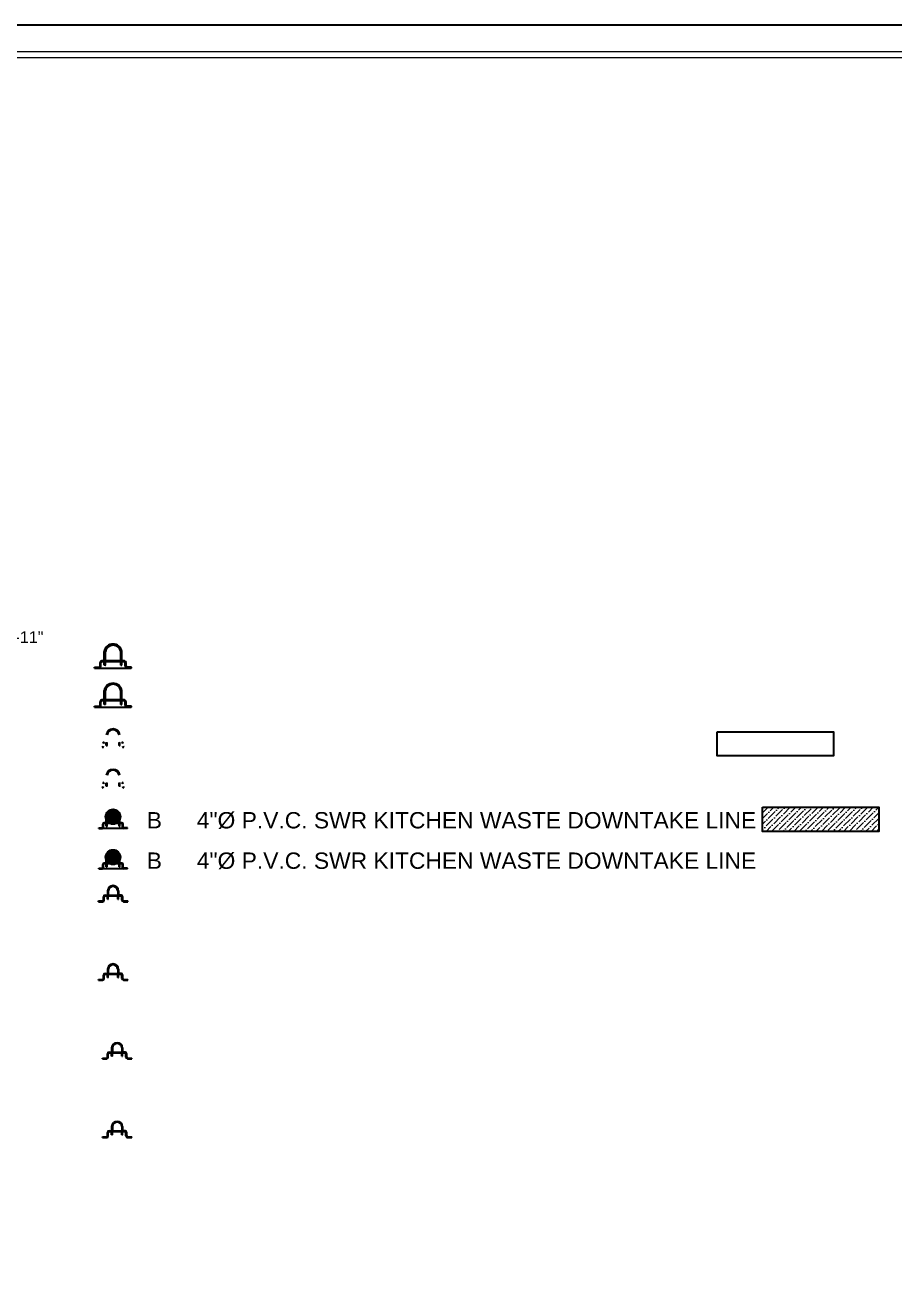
# Model space of a CAD drawing. Header units: inches. Extents: x 1807 to 67852, y 1160 to 20242.
# Drawn here: x 17857 to 18457, y 6931 to 7787 of the extents above; entities that cross this region are included whole.
import ezdxf

# ---------------------------------------------------------------- set-up
doc = ezdxf.new("R2010")
doc.units = ezdxf.units.IN
doc.header["$MEASUREMENT"] = 0
doc.header["$PDMODE"] = 35
doc.layers.get('0').update_dxf_attribs({"lineweight": 20})
for name, color, linetype, lineweight in [('06DIM', 194, 'Continuous', 15), ('4 upvc pip', 5, 'Continuous', 30), ('4 upvc pip hatch', 6, 'Continuous', 5), ('4. UPCV', 6, 'Continuous', 30), ('A-HATCH', 252, 'Continuous', 13), ('COLD WATER', 4, 'Continuous', 30), ('RAIN WATER', 32, 'Continuous', 30)]:
    doc.layers.add(name, color=color, linetype=linetype, lineweight=lineweight)
doc.styles.add('Krupalu', font='arial.ttf', dxfattribs={"height": 8})
doc.dimstyles.new('Krupalu', dxfattribs={"dimtxt": 4, "dimasz": 4, "dimexe": 0, "dimexo": 0, "dimgap": 0.09, "dimtad": 0, "dimtoh": 1, "dimdec": 0, "dimzin": 3, "dimdsep": 46, "dimlunit": 4, "dimtxsty": 'Krupalu', "dimblk": 'DOTSMALL', "dimcen": 0, "dimse1": 1, "dimse2": 1, "dimclrd": 256, "dimclre": 256, "dimclrt": 7, "dimadec": 0, "dimazin": 0, "dimtfac": 1, "dimtdec": 0, "dimtofl": 0, "dimtmove": 1, "dimatfit": 0, "dimldrblk": 'OPEN90', "dimfxl": 1, "dimtolj": 1, "dimtzin": 0, "dimlwd": -1, "dimarcsym": 0})
pattern_1 = [(45, (17613.72176, 4368.34818), (-0.20375861, 0.20375861), []), (45, (17613.92552, 4368.34818), (-0.20375861, 0.20375861), [0.144079095, -0.072039548])]
pattern_2 = [(135, (18227.07283, 4368.34818), (0.20375861, 0.20375861), []), (135, (18226.86907, 4368.34818), (0.20375861, 0.20375861), [0.144079095, -0.072039548])]
pattern_3 = [(135, (18227.07283, 4313.99285), (0.20375861, 0.20375861), []), (135, (18226.86907, 4313.99285), (0.20375861, 0.20375861), [0.144079095, -0.072039548])]
pattern_4 = [(45, (17613.72176, 4313.99285), (-0.20375861, 0.20375861), []), (45, (17613.92552, 4313.99285), (-0.20375861, 0.20375861), [0.144079095, -0.072039548])]
pattern_5 = [(45, (17610.90459, 4476.84906), (-0.20375861, 0.20375861), []), (45, (17611.10834, 4476.84906), (-0.20375861, 0.20375861), [0.144079095, -0.072039548])]
pattern_6 = [(135, (18224.25565, 4476.84906), (0.20375861, 0.20375861), []), (135, (18224.0519, 4476.84906), (0.20375861, 0.20375861), [0.144079095, -0.072039548])]
pattern_7 = [(135, (18224.25565, 4422.7035), (0.20375861, 0.20375861), []), (135, (18224.0519, 4422.7035), (0.20375861, 0.20375861), [0.144079095, -0.072039548])]
pattern_8 = [(45, (17610.90459, 4422.7035), (-0.20375861, 0.20375861), []), (45, (17611.10834, 4422.7035), (-0.20375861, 0.20375861), [0.144079095, -0.072039548])]

# ---------------------------------------------------------------- blocks, each defined once
blk = doc.blocks.new('_DotSmall')
at = {"color": 0, "linetype": 'ByBlock', "const_width": 0.5}
blk.add_lwpolyline([(-0.0625, 0, 1), (0.0625, 0, 1)], format="xyb", close=True, dxfattribs=at)
blk = doc.blocks.new('*D57')
at = {"layer": '06DIM'}
for p, q in [((17837.52, 7376.06), (17837.52, 7380.06)), ((17837.52, 7376.06), (17837.52, 7352.85)), ((17841.67, 7364.45), (17837.52, 7364.45)), ((17841.85, 7364.45), (17841.67, 7364.45)), ((17837.52, 7352.85), (17837.52, 7348.85))]:
    blk.add_line(p, q, dxfattribs=at)
at = {"layer": 'Defpoints', "color": 0}
for p in [(17791.92, 7376.06), (17791.03, 7352.85), (17837.52, 7352.85)]:
    blk.add_point(p, dxfattribs=at)
at = {"layer": '06DIM', "xscale": 4, "yscale": 4, "zscale": 4}
for p, rotation in [((17837.52, 7376.06), 270), ((17837.52, 7352.85), 90)]:
    blk.add_blockref('_DotSmall', p, dxfattribs=dict(at, rotation=rotation))
at = {"layer": '06DIM', "color": 7, "insert": (17855.31, 7364.45), "char_height": 8, "attachment_point": 5, "style": 'Krupalu'}
blk.add_mtext('\\A1;1\'-11"', dxfattribs=at)
blk = doc.blocks.new('_Open90')
at = {"color": 0, "linetype": 'ByBlock', "lineweight": -2}
for p, q in [((0, 0), (-1, 0)), ((-0.5, 0.5), (0, 0)), ((0, 0), (-0.5, -0.5))]:
    blk.add_line(p, q, dxfattribs=at)

msp = doc.modelspace()

# ---------------------------------------------------------------- hatches: boundary and pattern name
at = {"layer": '4 upvc pip'}
h = msp.add_hatch(dxfattribs=at)
h.set_pattern_fill('ANSI33', color=256, scale=0.960527, angle=180, style=0)
h.set_pattern_definition([(45, (17801.33035, 5056.9897), (-0.169798842, 0.169798842), []), (45, (17801.50015, 5056.9897), (-0.169798842, 0.169798842), [0.120065913, -0.060032956])])
h.paths.add_polyline_path([(17913.44, 7291.52), (17912.83, 7291.52), (17912.83, 7289.6), (17913.44, 7289.6)])
h = msp.add_hatch(dxfattribs=at)
h.set_pattern_fill('ANSI33', color=256, scale=0.960527, angle=180, style=0)
h.set_pattern_definition([(135, (18033.82988, 5056.9897), (0.169798842, 0.169798842), []), (135, (18033.66008, 5056.9897), (0.169798842, 0.169798842), [0.120065913, -0.060032956])])
h.paths.add_polyline_path([(17921.72, 7291.52), (17922.33, 7291.52), (17922.33, 7289.6), (17921.72, 7289.6)])
h = msp.add_hatch(dxfattribs=at)
h.set_pattern_fill('ANSI33', color=256, scale=0.960527, angle=180, style=0)
h.set_pattern_definition([(45, (17801.33035, 5029.05054), (-0.169798842, 0.169798842), []), (45, (17801.50015, 5029.05054), (-0.169798842, 0.169798842), [0.120065913, -0.060032956])])
h.paths.add_polyline_path([(17913.44, 7263.58), (17912.83, 7263.58), (17912.83, 7261.66), (17913.44, 7261.66)])
h = msp.add_hatch(dxfattribs=at)
h.set_pattern_fill('ANSI33', color=256, scale=0.960527, angle=180, style=0)
h.set_pattern_definition([(135, (18033.82988, 5029.05054), (0.169798842, 0.169798842), []), (135, (18033.66008, 5029.05054), (0.169798842, 0.169798842), [0.120065913, -0.060032956])])
h.paths.add_polyline_path([(17921.72, 7263.58), (17922.33, 7263.58), (17922.33, 7261.66), (17921.72, 7261.66)])
at = {"layer": '4 upvc pip hatch', "ltscale": 0.7}
h = msp.add_hatch(dxfattribs=at)
h.set_pattern_fill('ANSI31', color=256, scale=2.640081, style=0)
h.set_pattern_definition([(45, (-75550.37703, 12684.08803), (-0.2333523565, 0.2333523565), [])])
h.paths.add_polyline_path([(17913.77, 7240.33, 1), (17921.39, 7240.33, 1)])
h = msp.add_hatch(dxfattribs=at)
h.set_pattern_fill('ANSI31', color=256, scale=2.640081, style=0)
h.set_pattern_definition([(45, (-75550.37703, 12656.16793), (-0.2333523565, 0.2333523565), [])])
h.paths.add_polyline_path([(17913.77, 7212.41, 1), (17921.39, 7212.41, 1)])
at = {"layer": '4. UPCV', "lineweight": 9, "ltscale": 50}
h = msp.add_hatch(dxfattribs=at)
h.set_pattern_fill('ANSI36', color=256, scale=21.6, style=0)
h.set_pattern_definition([(45, (-224976.084, 134489.4702), (1.431891232, 5.25026785), [6.75, -1.35, 0, -1.35])])
h.paths.add_polyline_path([(18366.01, 7246.91), (18446.5, 7246.91), (18446.5, 7230.17), (18366.01, 7230.17)])
at = {"layer": '4. UPCV', "ltscale": 50}
h = msp.add_hatch(dxfattribs=at)
h.set_pattern_fill('ANSI33', color=256, scale=0.960527, angle=180, style=0)
h.set_pattern_definition([(45, (17801.33035, 5001.13044), (-0.169798842, 0.169798842), []), (45, (17801.50015, 5001.13044), (-0.169798842, 0.169798842), [0.120065913, -0.060032956])])
h.paths.add_polyline_path([(17913.44, 7235.66), (17912.83, 7235.66), (17912.83, 7233.74), (17913.44, 7233.74)])
h = msp.add_hatch(dxfattribs=at)
h.set_pattern_fill('ANSI33', color=256, scale=0.960527, angle=180, style=0)
h.set_pattern_definition([(135, (18033.82988, 5001.13044), (0.169798842, 0.169798842), []), (135, (18033.66008, 5001.13044), (0.169798842, 0.169798842), [0.120065913, -0.060032956])])
h.paths.add_polyline_path([(17921.72, 7235.66), (17922.33, 7235.66), (17922.33, 7233.74), (17921.72, 7233.74)])
h = msp.add_hatch(dxfattribs=at)
h.set_pattern_fill('ANSI33', color=256, scale=0.960527, angle=180, style=0)
h.set_pattern_definition([(45, (17801.33035, 4973.21034), (-0.169798842, 0.169798842), []), (45, (17801.50015, 4973.21034), (-0.169798842, 0.169798842), [0.120065913, -0.060032956])])
h.paths.add_polyline_path([(17913.44, 7207.74), (17912.83, 7207.74), (17912.83, 7205.82), (17913.44, 7205.82)])
h = msp.add_hatch(dxfattribs=at)
h.set_pattern_fill('ANSI33', color=256, scale=0.960527, angle=180, style=0)
h.set_pattern_definition([(135, (18033.82988, 4973.21034), (0.169798842, 0.169798842), []), (135, (18033.66008, 4973.21034), (0.169798842, 0.169798842), [0.120065913, -0.060032956])])
h.paths.add_polyline_path([(17921.72, 7207.74), (17922.33, 7207.74), (17922.33, 7205.82), (17921.72, 7205.82)])
at = {"layer": 'COLD WATER'}
h = msp.add_hatch(dxfattribs=at)
h.set_pattern_fill('ANSI33', color=256, scale=1.152633, style=0)
h.set_pattern_definition(pattern_5)
h.paths.add_polyline_path([(17914.31, 7185.66), (17913.77, 7185.66), (17913.77, 7183.36), (17914.31, 7183.36)])
h = msp.add_hatch(dxfattribs=at)
h.set_pattern_fill('ANSI33', color=256, scale=1.152633, style=0)
h.set_pattern_definition(pattern_5)
h.paths.add_polyline_path([(17914.31, 7185.66), (17913.77, 7185.66), (17913.77, 7183.36), (17914.31, 7183.36)])
h = msp.add_hatch(dxfattribs=at)
h.set_pattern_fill('ANSI33', color=256, scale=1.152633, style=0)
h.set_pattern_definition(pattern_6)
h.paths.add_polyline_path([(17920.85, 7185.66), (17921.39, 7185.66), (17921.39, 7183.36), (17920.85, 7183.36)])
h = msp.add_hatch(dxfattribs=at)
h.set_pattern_fill('ANSI33', color=256, scale=1.152633, style=0)
h.set_pattern_definition(pattern_6)
h.paths.add_polyline_path([(17920.85, 7185.66), (17921.39, 7185.66), (17921.39, 7183.36), (17920.85, 7183.36)])
h = msp.add_hatch(dxfattribs=at)
h.set_pattern_fill('ANSI33', color=256, scale=1.152633, style=0)
h.set_pattern_definition(pattern_8)
h.paths.add_polyline_path([(17914.31, 7131.52), (17913.77, 7131.52), (17913.77, 7129.21), (17914.31, 7129.21)])
h = msp.add_hatch(dxfattribs=at)
h.set_pattern_fill('ANSI33', color=256, scale=1.152633, style=0)
h.set_pattern_definition(pattern_8)
h.paths.add_polyline_path([(17914.31, 7131.52), (17913.77, 7131.52), (17913.77, 7129.21), (17914.31, 7129.21)])
h = msp.add_hatch(dxfattribs=at)
h.set_pattern_fill('ANSI33', color=256, scale=1.152633, style=0)
h.set_pattern_definition(pattern_7)
h.paths.add_polyline_path([(17920.85, 7131.52), (17921.39, 7131.52), (17921.39, 7129.21), (17920.85, 7129.21)])
h = msp.add_hatch(dxfattribs=at)
h.set_pattern_fill('ANSI33', color=256, scale=1.152633, style=0)
h.set_pattern_definition(pattern_7)
h.paths.add_polyline_path([(17920.85, 7131.52), (17921.39, 7131.52), (17921.39, 7129.21), (17920.85, 7129.21)])
h = msp.add_hatch(dxfattribs=at)
h.set_pattern_fill('ANSI33', color=256, scale=1.152633, style=0)
h.set_pattern_definition(pattern_1)
h.paths.add_polyline_path([(17917.13, 7077.16), (17916.59, 7077.16), (17916.59, 7074.86), (17917.13, 7074.86)])
h = msp.add_hatch(dxfattribs=at)
h.set_pattern_fill('ANSI33', color=256, scale=1.152633, style=0)
h.set_pattern_definition(pattern_1)
h.paths.add_polyline_path([(17917.13, 7077.16), (17916.59, 7077.16), (17916.59, 7074.86), (17917.13, 7074.86)])
h = msp.add_hatch(dxfattribs=at)
h.set_pattern_fill('ANSI33', color=256, scale=1.152633, style=0)
h.set_pattern_definition(pattern_2)
h.paths.add_polyline_path([(17923.67, 7077.16), (17924.21, 7077.16), (17924.21, 7074.86), (17923.67, 7074.86)])
h = msp.add_hatch(dxfattribs=at)
h.set_pattern_fill('ANSI33', color=256, scale=1.152633, style=0)
h.set_pattern_definition(pattern_2)
h.paths.add_polyline_path([(17923.67, 7077.16), (17924.21, 7077.16), (17924.21, 7074.86), (17923.67, 7074.86)])
h = msp.add_hatch(dxfattribs=at)
h.set_pattern_fill('ANSI33', color=256, scale=1.152633, style=0)
h.set_pattern_definition(pattern_4)
h.paths.add_polyline_path([(17917.13, 7022.81), (17916.59, 7022.81), (17916.59, 7020.5), (17917.13, 7020.5)])
h = msp.add_hatch(dxfattribs=at)
h.set_pattern_fill('ANSI33', color=256, scale=1.152633, style=0)
h.set_pattern_definition(pattern_4)
h.paths.add_polyline_path([(17917.13, 7022.81), (17916.59, 7022.81), (17916.59, 7020.5), (17917.13, 7020.5)])
h = msp.add_hatch(dxfattribs=at)
h.set_pattern_fill('ANSI33', color=256, scale=1.152633, style=0)
h.set_pattern_definition(pattern_3)
h.paths.add_polyline_path([(17923.67, 7022.81), (17924.21, 7022.81), (17924.21, 7020.5), (17923.67, 7020.5)])
h = msp.add_hatch(dxfattribs=at)
h.set_pattern_fill('ANSI33', color=256, scale=1.152633, style=0)
h.set_pattern_definition(pattern_3)
h.paths.add_polyline_path([(17923.67, 7022.81), (17924.21, 7022.81), (17924.21, 7020.5), (17923.67, 7020.5)])
at = {"layer": 'RAIN WATER', "ltscale": 50}
h = msp.add_hatch(dxfattribs=at)
h.set_pattern_fill('ANSI33', color=256, scale=1.232991, angle=180, style=0)
h.set_pattern_definition([(45, (17768.35487, 4479.06454), (-0.217964095, 0.217964095), []), (45, (17768.57283, 4479.06454), (-0.217964095, 0.217964095), [0.15412389, -0.077061945])])
h.paths.add_polyline_path([(17912.26, 7347.44), (17911.49, 7347.44), (17911.49, 7344.98), (17912.26, 7344.98)])
h = msp.add_hatch(dxfattribs=at)
h.set_pattern_fill('ANSI33', color=256, scale=1.232991, angle=180, style=0)
h.set_pattern_definition([(135, (18066.80537, 4479.06454), (0.217964095, 0.217964095), []), (135, (18066.5874, 4479.06454), (0.217964095, 0.217964095), [0.15412389, -0.077061945])])
h.paths.add_polyline_path([(17922.9, 7347.44), (17923.67, 7347.44), (17923.67, 7344.98), (17922.9, 7344.98)])
h = msp.add_hatch(dxfattribs=at)
h.set_pattern_fill('ANSI33', color=256, scale=1.232991, angle=180, style=0)
h.set_pattern_definition([(45, (17768.35487, 4452.04216), (-0.217964095, 0.217964095), []), (45, (17768.57283, 4452.04216), (-0.217964095, 0.217964095), [0.15412389, -0.077061945])])
h.paths.add_polyline_path([(17912.26, 7320.42), (17911.49, 7320.42), (17911.49, 7317.95), (17912.26, 7317.95)])
h = msp.add_hatch(dxfattribs=at)
h.set_pattern_fill('ANSI33', color=256, scale=1.232991, angle=180, style=0)
h.set_pattern_definition([(135, (18066.80537, 4452.04216), (0.217964095, 0.217964095), []), (135, (18066.5874, 4452.04216), (0.217964095, 0.217964095), [0.15412389, -0.077061945])])
h.paths.add_polyline_path([(17922.9, 7320.42), (17923.67, 7320.42), (17923.67, 7317.95), (17922.9, 7317.95)])

# ---------------------------------------------------------------- linework, layer by layer
at = {"layer": '4 upvc pip'}
for points in [[(16490.39, 7787.47), (18913.59, 7787.47), (18913.59, 6074.1), (16490.39, 6074.1)], [(18334.72, 7299.07), (18415.21, 7299.07), (18415.21, 7282.32), (18334.72, 7282.32)]]:
    msp.add_lwpolyline(points, close=True, dxfattribs=at)
for points in [[(17912.83, 7289.6), (17912.83, 7291.52)], [(17913.44, 7289.6), (17913.44, 7291.52)], [(17921.72, 7289.6), (17921.72, 7291.52)], [(17922.33, 7289.6), (17922.33, 7291.52)], [(17912.83, 7261.66), (17912.83, 7263.58)], [(17913.44, 7261.66), (17913.44, 7263.58)], [(17921.72, 7261.66), (17921.72, 7263.58)], [(17922.33, 7261.66), (17922.33, 7263.58)]]:
    msp.add_lwpolyline(points, dxfattribs=at)
for centre, radius, start, end in [((17917.58, 7296.19), 4.82, 9.84226, 170.15774), ((17917.58, 7296.19), 4.21, 10.52513, 169.47487), ((17910.08, 7289.06), 0.48, 270, 0), ((17910.08, 7289.06), 0.934, 270, 0), ((17911.49, 7291.04), 0.934, 90, 180), ((17911.49, 7291.04), 0.48, 90, 180), ((17923.67, 7291.04), 0.934, 0, 90), ((17923.67, 7291.04), 0.48, 0, 90), ((17925.08, 7289.06), 0.934, 180, 270), ((17925.08, 7289.06), 0.48, 180, 270), ((17917.58, 7268.25), 4.82, 9.84226, 170.15774), ((17917.58, 7268.25), 4.21, 10.52513, 169.47487), ((17911.49, 7263.1), 0.934, 90, 180), ((17911.49, 7263.1), 0.48, 90, 180), ((17923.67, 7263.1), 0.934, 0, 90), ((17923.67, 7263.1), 0.48, 0, 90), ((17910.08, 7261.12), 0.934, 270, 0), ((17910.08, 7261.12), 0.48, 270, 0), ((17925.08, 7261.12), 0.934, 180, 270), ((17925.08, 7261.12), 0.48, 180, 270)]:
    msp.add_arc(centre, radius, start, end, dxfattribs=at)
at = {"layer": '4. UPCV', "ltscale": 50}
for p, q in [((17923.67, 7236.11), (17911.49, 7236.11)), ((17923.67, 7235.66), (17911.49, 7235.66)), ((17912.83, 7236.11), (17912.83, 7241.15)), ((17913.44, 7236.11), (17913.44, 7241.1)), ((17921.72, 7236.11), (17921.72, 7241.1)), ((17922.33, 7236.11), (17922.33, 7241.15)), ((17907.67, 7232.27), (17907.67, 7232.72)), ((17907.67, 7232.72), (17910.08, 7232.72)), ((17927.49, 7232.27), (17907.67, 7232.27)), ((17907.67, 7232.27), (17910.08, 7232.27)), ((17910.2, 7232.27), (17907.79, 7232.27)), ((17910.2, 7232.27), (17910.2, 7232.72)), ((17910.56, 7233.2), (17910.56, 7235.18)), ((17911.01, 7233.2), (17911.01, 7235.18)), ((17913.44, 7233.74), (17912.83, 7233.74)), ((17921.72, 7233.74), (17922.33, 7233.74)), ((17924.15, 7233.2), (17924.15, 7235.18)), ((17924.6, 7233.2), (17924.6, 7235.18)), ((17927.49, 7232.72), (17925.08, 7232.72)), ((17927.49, 7232.27), (17925.08, 7232.27)), ((17927.49, 7232.27), (17927.49, 7232.72)), ((17912.83, 7208.19), (17912.83, 7213.23)), ((17913.44, 7208.19), (17913.44, 7213.18)), ((17921.72, 7208.19), (17921.72, 7213.18)), ((17922.33, 7208.19), (17922.33, 7213.23)), ((17907.67, 7204.8), (17910.08, 7204.8)), ((17907.67, 7204.35), (17907.67, 7204.8)), ((17907.67, 7204.35), (17910.08, 7204.35)), ((17927.49, 7204.35), (17907.67, 7204.35)), ((17910.2, 7204.35), (17907.79, 7204.35)), ((17910.2, 7204.35), (17910.2, 7204.8)), ((17910.56, 7205.28), (17910.56, 7207.26)), ((17911.01, 7205.28), (17911.01, 7207.26)), ((17923.67, 7208.19), (17911.49, 7208.19)), ((17923.67, 7207.74), (17911.49, 7207.74)), ((17913.44, 7205.82), (17912.83, 7205.82)), ((17921.72, 7205.82), (17922.33, 7205.82)), ((17924.15, 7205.28), (17924.15, 7207.26)), ((17924.6, 7205.28), (17924.6, 7207.26)), ((17927.49, 7204.8), (17925.08, 7204.8)), ((17927.49, 7204.35), (17925.08, 7204.35)), ((17927.49, 7204.35), (17927.49, 7204.8))]:
    msp.add_line(p, q, dxfattribs=at)
msp.add_lwpolyline([(18366.01, 7246.91), (18446.5, 7246.91), (18446.5, 7230.17), (18366.01, 7230.17)], close=True, dxfattribs=at)
for points in [[(17912.83, 7233.74), (17912.83, 7235.66)], [(17913.44, 7233.74), (17913.44, 7235.66)], [(17921.72, 7233.74), (17921.72, 7235.66)], [(17922.33, 7233.74), (17922.33, 7235.66)], [(17912.83, 7205.82), (17912.83, 7207.74)], [(17913.44, 7205.82), (17913.44, 7207.74)], [(17921.72, 7205.82), (17921.72, 7207.74)], [(17922.33, 7205.82), (17922.33, 7207.74)]]:
    msp.add_lwpolyline(points, dxfattribs=at)
for centre, radius in [((17917.58, 7240.33), 5.12), ((17917.58, 7240.33), 5.12), ((17917.58, 7240.33), 5.12), ((17917.58, 7240.33), 4.08), ((17917.58, 7240.33), 4.08), ((17917.58, 7240.33), 4.08), ((17917.58, 7240.33), 4.08), ((17917.58, 7240.33), 3.81), ((17917.58, 7212.41), 5.12), ((17917.58, 7212.41), 5.12), ((17917.58, 7212.41), 5.12), ((17917.58, 7212.41), 4.08), ((17917.58, 7212.41), 4.08), ((17917.58, 7212.41), 4.08), ((17917.58, 7212.41), 4.08), ((17917.58, 7212.41), 3.81)]:
    msp.add_circle(centre, radius, dxfattribs=at)
for centre, radius, start, end in [((17917.58, 7240.33), 4.82, 9.84226, 170.15774), ((17917.58, 7240.33), 4.21, 10.52513, 169.47487), ((17911.49, 7235.18), 0.934, 90, 180), ((17911.49, 7235.18), 0.48, 90, 180), ((17923.67, 7235.18), 0.934, 0, 90), ((17923.67, 7235.18), 0.48, 0, 90), ((17910.08, 7233.2), 0.48, 270, 0), ((17910.08, 7233.2), 0.934, 270, 0), ((17925.08, 7233.2), 0.934, 180, 270), ((17925.08, 7233.2), 0.48, 180, 270), ((17917.58, 7212.41), 4.82, 9.84226, 170.15774), ((17917.58, 7212.41), 4.21, 10.52513, 169.47487), ((17910.08, 7205.28), 0.934, 270, 0), ((17910.08, 7205.28), 0.48, 270, 0), ((17911.49, 7207.26), 0.934, 90, 180), ((17911.49, 7207.26), 0.48, 90, 180), ((17923.67, 7207.26), 0.934, 0, 90), ((17923.67, 7207.26), 0.48, 0, 90), ((17925.08, 7205.28), 0.934, 180, 270), ((17925.08, 7205.28), 0.48, 180, 270)]:
    msp.add_arc(centre, radius, start, end, dxfattribs=at)
at = {"layer": 'A-HATCH'}
for points in [[(18847.85, 7768.7), (16552.06, 7768.7, 0.414214), (16509.16, 7725.8), (16509.16, 6139.84, 0.414214), (16556.14, 6092.86), (18844.79, 6092.86, 0.414214), (18894.83, 6142.9), (18894.83, 7721.72, 0.414214)], [(18847.85, 7764.53), (16552.06, 7764.53, 0.414214), (16513.33, 7725.8), (16513.33, 6139.84, 0.414214), (16556.14, 6097.03), (18844.79, 6097.03, 0.414214), (18890.66, 6142.9), (18890.66, 7721.72, 0.414214)]]:
    msp.add_lwpolyline(points, format="xyb", close=True, dxfattribs=at)
at = {"layer": 'COLD WATER'}
for p, q in [((17910.93, 7182.72), (17910.93, 7185.09)), ((17911.47, 7182.72), (17911.47, 7185.09)), ((17912.05, 7186.21), (17914.31, 7186.21)), ((17912.05, 7185.66), (17923.11, 7185.66)), ((17912.05, 7185.66), (17923.11, 7185.66)), ((17913.77, 7189.18), (17913.77, 7186.21)), ((17913.77, 7189.18), (17913.77, 7186.21)), ((17914.31, 7189.18), (17914.31, 7186.21)), ((17914.31, 7189.18), (17914.31, 7186.21)), ((17914.31, 7186.21), (17920.85, 7186.21)), ((17920.85, 7189.18), (17920.85, 7186.21)), ((17920.85, 7189.18), (17920.85, 7186.21)), ((17923.11, 7186.21), (17920.85, 7186.21)), ((17921.39, 7189.18), (17921.39, 7186.21)), ((17921.39, 7189.18), (17921.39, 7186.21)), ((17923.69, 7182.72), (17923.69, 7185.09)), ((17923.69, 7182.72), (17923.69, 7185.09)), ((17924.23, 7182.72), (17924.23, 7185.09)), ((17924.23, 7182.72), (17924.23, 7185.09)), ((17907.47, 7182.14), (17910.35, 7182.14)), ((17907.47, 7182.14), (17910.35, 7182.14)), ((17907.47, 7181.6), (17907.47, 7182.14)), ((17907.47, 7181.6), (17910.35, 7181.6)), ((17907.47, 7181.6), (17910.35, 7181.6)), ((17914.31, 7183.36), (17913.77, 7183.36)), ((17914.31, 7183.36), (17913.77, 7183.36)), ((17920.87, 7183.36), (17921.39, 7183.36)), ((17920.87, 7183.36), (17921.39, 7183.36)), ((17924.81, 7182.14), (17927.69, 7182.14)), ((17924.81, 7182.14), (17927.69, 7182.14)), ((17924.81, 7181.6), (17927.69, 7181.6)), ((17927.69, 7181.6), (17924.81, 7181.6)), ((17924.81, 7181.6), (17927.69, 7181.6)), ((17927.69, 7181.6), (17924.81, 7181.6)), ((17927.69, 7181.6), (17927.69, 7182.14)), ((17927.69, 7181.6), (17927.69, 7182.14)), ((17927.69, 7181.6), (17927.69, 7182.14)), ((17913.77, 7135.04), (17913.77, 7132.06)), ((17913.77, 7135.04), (17913.77, 7132.06)), ((17914.31, 7135.04), (17914.31, 7132.06)), ((17914.31, 7135.04), (17914.31, 7132.06)), ((17920.85, 7135.04), (17920.85, 7132.06)), ((17920.85, 7135.04), (17920.85, 7132.06)), ((17921.39, 7135.04), (17921.39, 7132.06)), ((17921.39, 7135.04), (17921.39, 7132.06)), ((17907.47, 7127.45), (17907.47, 7128)), ((17907.47, 7128), (17910.35, 7128)), ((17907.47, 7128), (17910.35, 7128)), ((17907.47, 7127.45), (17910.35, 7127.45)), ((17907.47, 7127.45), (17910.35, 7127.45)), ((17910.93, 7128.57), (17910.93, 7130.94)), ((17911.47, 7128.57), (17911.47, 7130.94)), ((17912.05, 7132.06), (17914.31, 7132.06)), ((17912.05, 7131.52), (17923.11, 7131.52)), ((17912.05, 7131.52), (17923.11, 7131.52)), ((17914.31, 7129.21), (17913.77, 7129.21)), ((17914.31, 7129.21), (17913.77, 7129.21)), ((17914.31, 7132.06), (17920.85, 7132.06)), ((17923.11, 7132.06), (17920.85, 7132.06)), ((17920.87, 7129.21), (17921.39, 7129.21)), ((17920.87, 7129.21), (17921.39, 7129.21)), ((17923.69, 7128.57), (17923.69, 7130.94)), ((17923.69, 7128.57), (17923.69, 7130.94)), ((17924.23, 7128.57), (17924.23, 7130.94)), ((17924.23, 7128.57), (17924.23, 7130.94)), ((17924.81, 7128), (17927.69, 7128)), ((17924.81, 7128), (17927.69, 7128)), ((17927.69, 7127.45), (17924.81, 7127.45)), ((17924.81, 7127.45), (17927.69, 7127.45)), ((17927.69, 7127.45), (17924.81, 7127.45)), ((17924.81, 7127.45), (17927.69, 7127.45)), ((17927.69, 7127.45), (17927.69, 7128)), ((17927.69, 7127.45), (17927.69, 7128)), ((17927.69, 7127.45), (17927.69, 7128)), ((17910.29, 7073.64), (17913.17, 7073.64)), ((17910.29, 7073.64), (17913.17, 7073.64)), ((17910.29, 7073.1), (17910.29, 7073.64)), ((17910.29, 7073.1), (17913.17, 7073.1)), ((17910.29, 7073.1), (17913.17, 7073.1)), ((17913.75, 7074.22), (17913.75, 7076.59)), ((17914.29, 7074.22), (17914.29, 7076.59)), ((17914.87, 7077.71), (17917.13, 7077.71)), ((17914.87, 7077.16), (17925.93, 7077.16)), ((17914.87, 7077.16), (17925.93, 7077.16)), ((17916.59, 7080.68), (17916.59, 7077.71)), ((17916.59, 7080.68), (17916.59, 7077.71)), ((17917.13, 7074.86), (17916.59, 7074.86)), ((17917.13, 7074.86), (17916.59, 7074.86)), ((17917.13, 7080.68), (17917.13, 7077.71)), ((17917.13, 7080.68), (17917.13, 7077.71)), ((17917.13, 7077.71), (17923.67, 7077.71)), ((17923.67, 7080.68), (17923.67, 7077.71)), ((17923.67, 7080.68), (17923.67, 7077.71)), ((17925.93, 7077.71), (17923.67, 7077.71)), ((17923.69, 7074.86), (17924.21, 7074.86)), ((17923.69, 7074.86), (17924.21, 7074.86)), ((17924.21, 7080.68), (17924.21, 7077.71)), ((17924.21, 7080.68), (17924.21, 7077.71)), ((17926.5, 7074.22), (17926.5, 7076.59)), ((17926.5, 7074.22), (17926.5, 7076.59)), ((17927.05, 7074.22), (17927.05, 7076.59)), ((17927.05, 7074.22), (17927.05, 7076.59)), ((17927.63, 7073.64), (17930.51, 7073.64)), ((17927.63, 7073.64), (17930.51, 7073.64)), ((17927.63, 7073.1), (17930.51, 7073.1)), ((17930.51, 7073.1), (17927.63, 7073.1)), ((17927.63, 7073.1), (17930.51, 7073.1)), ((17930.51, 7073.1), (17927.63, 7073.1)), ((17930.51, 7073.1), (17930.51, 7073.64)), ((17930.51, 7073.1), (17930.51, 7073.64)), ((17930.51, 7073.1), (17930.51, 7073.64)), ((17913.75, 7019.86), (17913.75, 7022.23)), ((17914.29, 7019.86), (17914.29, 7022.23)), ((17914.87, 7023.35), (17917.13, 7023.35)), ((17914.87, 7022.81), (17925.93, 7022.81)), ((17914.87, 7022.81), (17925.93, 7022.81)), ((17916.59, 7026.32), (17916.59, 7023.35)), ((17916.59, 7026.32), (17916.59, 7023.35)), ((17917.13, 7026.32), (17917.13, 7023.35)), ((17917.13, 7026.32), (17917.13, 7023.35)), ((17917.13, 7023.35), (17923.67, 7023.35)), ((17923.67, 7026.32), (17923.67, 7023.35)), ((17923.67, 7026.32), (17923.67, 7023.35)), ((17925.93, 7023.35), (17923.67, 7023.35)), ((17924.21, 7026.32), (17924.21, 7023.35)), ((17924.21, 7026.32), (17924.21, 7023.35)), ((17926.5, 7019.86), (17926.5, 7022.23)), ((17926.5, 7019.86), (17926.5, 7022.23)), ((17927.05, 7019.86), (17927.05, 7022.23)), ((17927.05, 7019.86), (17927.05, 7022.23)), ((17910.29, 7018.74), (17910.29, 7019.29)), ((17910.29, 7019.29), (17913.17, 7019.29)), ((17910.29, 7019.29), (17913.17, 7019.29)), ((17910.29, 7018.74), (17913.17, 7018.74)), ((17910.29, 7018.74), (17913.17, 7018.74)), ((17917.13, 7020.5), (17916.59, 7020.5)), ((17917.13, 7020.5), (17916.59, 7020.5)), ((17923.69, 7020.5), (17924.21, 7020.5)), ((17923.69, 7020.5), (17924.21, 7020.5)), ((17927.63, 7019.29), (17930.51, 7019.29)), ((17927.63, 7019.29), (17930.51, 7019.29)), ((17930.51, 7018.74), (17927.63, 7018.74)), ((17927.63, 7018.74), (17930.51, 7018.74)), ((17930.51, 7018.74), (17927.63, 7018.74)), ((17927.63, 7018.74), (17930.51, 7018.74)), ((17930.51, 7018.74), (17930.51, 7019.29)), ((17930.51, 7018.74), (17930.51, 7019.29)), ((17930.51, 7018.74), (17930.51, 7019.29))]:
    msp.add_line(p, q, dxfattribs=at)
at = {"layer": 'COLD WATER', "ltscale": 50}
for p, q in [((17927.69, 7181.6), (17927.69, 7182.05)), ((17927.69, 7127.45), (17927.69, 7127.91)), ((17930.51, 7073.1), (17930.51, 7073.55)), ((17930.51, 7018.74), (17930.51, 7019.2))]:
    msp.add_line(p, q, dxfattribs=at)
at = {"layer": 'COLD WATER'}
for points in [[(17913.77, 7183.36), (17913.77, 7185.66)], [(17913.77, 7183.36), (17913.77, 7185.66)], [(17914.31, 7183.36), (17914.31, 7185.66)], [(17914.31, 7183.36), (17914.31, 7185.66)], [(17920.85, 7183.36), (17920.85, 7185.66)], [(17920.85, 7183.36), (17920.85, 7185.66)], [(17921.39, 7183.36), (17921.39, 7185.66)], [(17921.39, 7183.36), (17921.39, 7185.66)], [(17913.77, 7129.21), (17913.77, 7131.52)], [(17913.77, 7129.21), (17913.77, 7131.52)], [(17914.31, 7129.21), (17914.31, 7131.52)], [(17914.31, 7129.21), (17914.31, 7131.52)], [(17920.85, 7129.21), (17920.85, 7131.52)], [(17920.85, 7129.21), (17920.85, 7131.52)], [(17921.39, 7129.21), (17921.39, 7131.52)], [(17921.39, 7129.21), (17921.39, 7131.52)], [(17916.59, 7074.86), (17916.59, 7077.16)], [(17916.59, 7074.86), (17916.59, 7077.16)], [(17917.13, 7074.86), (17917.13, 7077.16)], [(17917.13, 7074.86), (17917.13, 7077.16)], [(17923.67, 7074.86), (17923.67, 7077.16)], [(17923.67, 7074.86), (17923.67, 7077.16)], [(17924.21, 7074.86), (17924.21, 7077.16)], [(17924.21, 7074.86), (17924.21, 7077.16)], [(17916.59, 7020.5), (17916.59, 7022.81)], [(17916.59, 7020.5), (17916.59, 7022.81)], [(17917.13, 7020.5), (17917.13, 7022.81)], [(17917.13, 7020.5), (17917.13, 7022.81)], [(17923.67, 7020.5), (17923.67, 7022.81)], [(17923.67, 7020.5), (17923.67, 7022.81)], [(17924.21, 7020.5), (17924.21, 7022.81)], [(17924.21, 7020.5), (17924.21, 7022.81)]]:
    msp.add_lwpolyline(points, dxfattribs=at)
for centre, radius, start, end in [((17912.05, 7185.09), 1.12, 90, 180), ((17912.05, 7185.09), 0.576, 90, 180), ((17912.05, 7185.09), 0.576, 90, 180), ((17917.58, 7188.92), 3.82, 3.85604, 176.14396), ((17917.58, 7188.92), 3.82, 3.85604, 176.14396), ((17917.58, 7188.92), 3.24, 3.85604, 176.14396), ((17917.58, 7188.92), 3.24, 3.85604, 176.14396), ((17923.11, 7185.09), 1.12, 0, 90), ((17923.11, 7185.09), 0.576, 0, 90), ((17923.11, 7185.09), 0.576, 0, 90), ((17910.35, 7182.72), 0.576, 270, 0), ((17910.35, 7182.72), 1.12, 270, 0), ((17924.81, 7182.72), 1.12, 180, 270), ((17924.81, 7182.72), 1.12, 180, 270), ((17924.81, 7182.72), 0.576, 180, 270), ((17924.81, 7182.72), 0.576, 180, 270), ((17917.58, 7134.78), 3.82, 3.85604, 176.14396), ((17917.58, 7134.78), 3.82, 3.85604, 176.14396), ((17917.58, 7134.78), 3.24, 3.85604, 176.14396), ((17917.58, 7134.78), 3.24, 3.85604, 176.14396), ((17910.35, 7128.57), 1.12, 270, 0), ((17910.35, 7128.57), 0.576, 270, 0), ((17912.05, 7130.94), 1.12, 90, 180), ((17912.05, 7130.94), 0.576, 90, 180), ((17912.05, 7130.94), 0.576, 90, 180), ((17923.11, 7130.94), 1.12, 0, 90), ((17923.11, 7130.94), 0.576, 0, 90), ((17923.11, 7130.94), 0.576, 0, 90), ((17924.81, 7128.57), 1.12, 180, 270), ((17924.81, 7128.57), 1.12, 180, 270), ((17924.81, 7128.57), 0.576, 180, 270), ((17924.81, 7128.57), 0.576, 180, 270), ((17920.4, 7080.42), 3.82, 3.85604, 176.14396), ((17920.4, 7080.42), 3.82, 3.85604, 176.14396), ((17920.4, 7080.42), 3.24, 3.85604, 176.14396), ((17920.4, 7080.42), 3.24, 3.85604, 176.14396), ((17913.17, 7074.22), 0.576, 270, 0), ((17913.17, 7074.22), 1.12, 270, 0), ((17914.87, 7076.59), 1.12, 90, 180), ((17914.87, 7076.59), 0.576, 90, 180), ((17914.87, 7076.59), 0.576, 90, 180), ((17925.93, 7076.59), 1.12, 0, 90), ((17925.93, 7076.59), 0.576, 0, 90), ((17925.93, 7076.59), 0.576, 0, 90), ((17927.63, 7074.22), 1.12, 180, 270), ((17927.63, 7074.22), 1.12, 180, 270), ((17927.63, 7074.22), 0.576, 180, 270), ((17927.63, 7074.22), 0.576, 180, 270), ((17914.87, 7022.23), 1.12, 90, 180), ((17914.87, 7022.23), 0.576, 90, 180), ((17914.87, 7022.23), 0.576, 90, 180), ((17920.4, 7026.07), 3.82, 3.85604, 176.14396), ((17920.4, 7026.07), 3.82, 3.85604, 176.14396), ((17920.4, 7026.07), 3.24, 3.85604, 176.14396), ((17920.4, 7026.07), 3.24, 3.85604, 176.14396), ((17925.93, 7022.23), 1.12, 0, 90), ((17925.93, 7022.23), 0.576, 0, 90), ((17925.93, 7022.23), 0.576, 0, 90), ((17913.17, 7019.86), 1.12, 270, 0), ((17913.17, 7019.86), 0.576, 270, 0), ((17927.63, 7019.86), 1.12, 180, 270), ((17927.63, 7019.86), 1.12, 180, 270), ((17927.63, 7019.86), 0.576, 180, 270), ((17927.63, 7019.86), 0.576, 180, 270)]:
    msp.add_arc(centre, radius, start, end, dxfattribs=at)
at = {"layer": 'RAIN WATER', "ltscale": 50}
for p, q in [((17925.4, 7348.02), (17909.76, 7348.02)), ((17925.4, 7347.44), (17909.76, 7347.44)), ((17911.49, 7348.02), (17911.49, 7354.49)), ((17912.26, 7348.02), (17912.26, 7354.42)), ((17922.9, 7348.02), (17922.9, 7354.42)), ((17923.67, 7348.02), (17923.67, 7354.49)), ((17904.86, 7343.09), (17904.86, 7343.67)), ((17904.86, 7343.67), (17907.95, 7343.67)), ((17904.86, 7343.09), (17907.95, 7343.09)), ((17908.1, 7343.09), (17905.02, 7343.09)), ((17907.95, 7343.09), (17927.06, 7343.09)), ((17908.56, 7344.29), (17908.56, 7346.82)), ((17909.15, 7344.29), (17909.15, 7346.82)), ((17912.26, 7344.98), (17911.49, 7344.98)), ((17922.9, 7344.98), (17923.67, 7344.98)), ((17926.01, 7344.29), (17926.01, 7346.82)), ((17926.6, 7344.29), (17926.6, 7346.82)), ((17927.06, 7343.09), (17930.14, 7343.09)), ((17930.3, 7343.67), (17927.21, 7343.67)), ((17930.3, 7343.09), (17927.21, 7343.09)), ((17930.3, 7343.09), (17930.3, 7343.67)), ((17911.49, 7321), (17911.49, 7327.47)), ((17912.26, 7321), (17912.26, 7327.4)), ((17922.9, 7321), (17922.9, 7327.4)), ((17923.67, 7321), (17923.67, 7327.47)), ((17904.86, 7316.65), (17907.95, 7316.65)), ((17904.86, 7316.07), (17904.86, 7316.65)), ((17904.86, 7316.07), (17907.95, 7316.07)), ((17908.1, 7316.07), (17905.02, 7316.07)), ((17907.95, 7316.07), (17927.06, 7316.07)), ((17908.56, 7317.27), (17908.56, 7319.8)), ((17909.15, 7317.27), (17909.15, 7319.8)), ((17925.4, 7321), (17909.76, 7321)), ((17925.4, 7320.42), (17909.76, 7320.42)), ((17912.26, 7317.95), (17911.49, 7317.95)), ((17922.9, 7317.95), (17923.67, 7317.95)), ((17926.01, 7317.27), (17926.01, 7319.8)), ((17926.6, 7317.27), (17926.6, 7319.8)), ((17927.06, 7316.07), (17930.14, 7316.07)), ((17930.3, 7316.65), (17927.21, 7316.65)), ((17930.3, 7316.07), (17927.21, 7316.07)), ((17930.3, 7316.07), (17930.3, 7316.65))]:
    msp.add_line(p, q, dxfattribs=at)
for points in [[(17911.49, 7344.98), (17911.49, 7347.44)], [(17912.26, 7344.98), (17912.26, 7347.44)], [(17922.9, 7344.98), (17922.9, 7347.44)], [(17923.67, 7344.98), (17923.67, 7347.44)], [(17911.49, 7317.95), (17911.49, 7320.42)], [(17912.26, 7317.95), (17912.26, 7320.42)], [(17922.9, 7317.95), (17922.9, 7320.42)], [(17923.67, 7317.95), (17923.67, 7320.42)]]:
    msp.add_lwpolyline(points, dxfattribs=at)
for centre, radius, start, end in [((17917.58, 7353.43), 6.18, 9.84226, 170.15774), ((17917.58, 7353.43), 5.41, 10.52513, 169.47487), ((17909.76, 7346.82), 1.2, 90, 180), ((17909.76, 7346.82), 0.616, 90, 180), ((17925.4, 7346.82), 1.2, 0, 90), ((17925.4, 7346.82), 0.616, 0, 90), ((17907.95, 7344.29), 0.616, 270, 0), ((17907.95, 7344.29), 1.2, 270, 0), ((17927.21, 7344.29), 1.2, 180, 270), ((17927.21, 7344.29), 0.616, 180, 270), ((17917.58, 7326.41), 6.18, 9.84226, 170.15774), ((17917.58, 7326.41), 5.41, 10.52513, 169.47487), ((17907.95, 7317.27), 1.2, 270, 0), ((17907.95, 7317.27), 0.616, 270, 0), ((17909.76, 7319.8), 1.2, 90, 180), ((17909.76, 7319.8), 0.616, 90, 180), ((17925.4, 7319.8), 1.2, 0, 90), ((17925.4, 7319.8), 0.616, 0, 90), ((17927.21, 7317.27), 1.2, 180, 270), ((17927.21, 7317.27), 0.616, 180, 270)]:
    msp.add_arc(centre, radius, start, end, dxfattribs=at)

# ---------------------------------------------------------------- texts
at = {"layer": '4. UPCV', "ltscale": 50, "style": 'Krupalu'}
for s, height, p in [('B', 11.28, (17940.84, 7232.27)), ('4"%%C P.V.C. SWR KITCHEN WASTE DOWNTAKE LINE ', 11.2789, (17975.41, 7232.27)), ('B', 11.28, (17940.84, 7204.35)), ('4"%%C P.V.C. SWR KITCHEN WASTE DOWNTAKE LINE ', 11.2789, (17975.41, 7204.35))]:
    msp.add_text(s, height=height, dxfattribs=at).set_placement(p)

# ---------------------------------------------------------------- dimensions: what is measured, and where the dimension line sits
at = {"layer": '06DIM'}
dim = msp.add_linear_dim(base=(17837.52, 7352.85), p1=(17791.92, 7376.06), p2=(17791.03, 7352.85), angle=90, dimstyle='Krupalu', dxfattribs=at)
dim.commit()
dim.dimension.update_dxf_attribs({"geometry": '*D57', "text_midpoint": (17841.94, 7364.45)})

doc.saveas('drawing.dxf')
